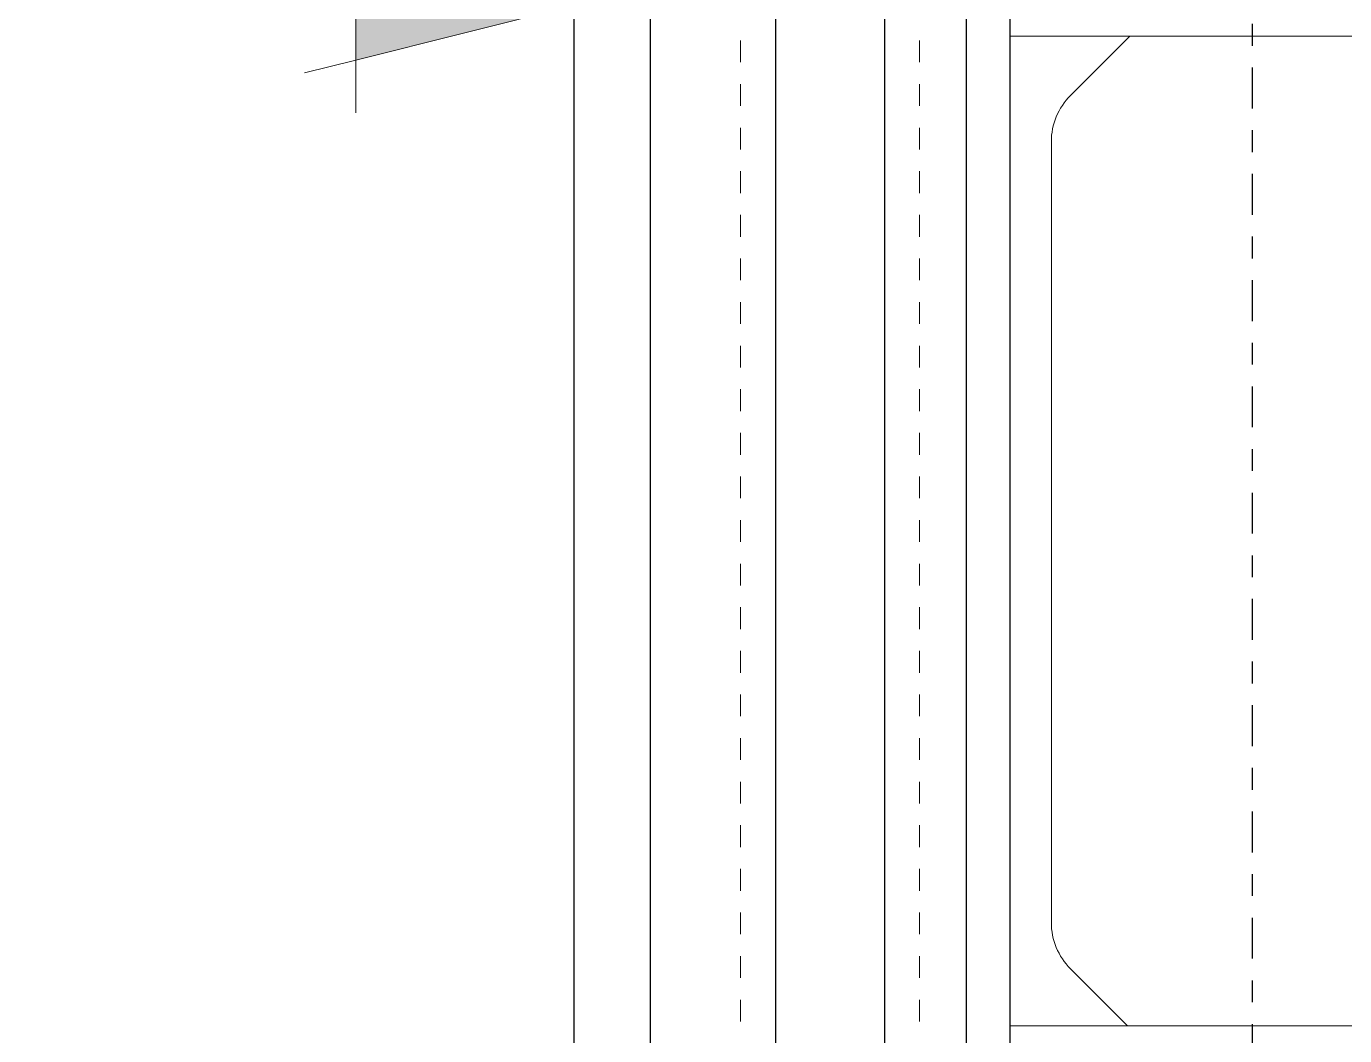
# Model space of a CAD drawing. Header units: inches. Extents: x -81.3 to 1.8, y 184.7 to 266.4.
# Drawn here: x -58.39 to -52.35, y 231.57 to 236.2 of the extents above; entities that cross this region are included whole.
import ezdxf

# ---------------------------------------------------------------- set-up
doc = ezdxf.new("R2010")
doc.units = ezdxf.units.IN
doc.header["$MEASUREMENT"] = 0
doc.linetypes.add('CENTER', pattern=[2, 1.25, -0.25, 0.25, -0.25])
doc.linetypes.add('DASHED2', pattern=[0.375, 0.25, -0.125])
for name, color, linetype, lineweight in [('A2 Hatch', 8, 'Continuous', 9), ('DETAILS', 7, 'Continuous', 13), ('DIM', 3, 'Continuous', 13), ('REBAR', 2, 'CENTER', 30)]:
    doc.layers.add(name, color=color, linetype=linetype, lineweight=lineweight)
doc.styles.add('ARCTEXT', font='arctext.shx', dxfattribs={"width": 0.85})
doc.dimstyles.new('ARCTEXT1-4', dxfattribs={"dimtxt": 4, "dimasz": 2, "dimexe": 2, "dimexo": 2, "dimgap": 2, "dimtad": 1, "dimdec": 4, "dimzin": 3, "dimdsep": 46, "dimlunit": 4, "dimtxsty": 'ARCTEXT', "dimblk": 'ARCHTICK', "dimcen": 2, "dimaunit": 1, "dimadec": 0, "dimazin": 0, "dimtfac": 1, "dimtdec": 4, "dimtmove": 2, "dimatfit": 3, "dimldrblk": 'arrow', "dimfxl": 0, "dimtolj": 1, "dimtzin": 0, "dimarcsym": 0})

# ---------------------------------------------------------------- blocks, each defined once
blk = doc.blocks.new('_ArchTick')
at = {"color": 0, "linetype": 'ByBlock', "const_width": 0.15}
blk.add_lwpolyline([(-0.5, -0.5), (0.5, 0.5)], dxfattribs=at)
blk = doc.blocks.new('arrow')
at = {"layer": 'DIM'}
blk.add_hatch(color=253, dxfattribs=at).paths.add_polyline_path([(-2, 0.5), (-2, -0.5), (0, 0)])
at = {"layer": 'DIM', "lineweight": 9}
for points in [[(-2, 0.983), (-2, 0.5), (-2.469, 0.617)], [(0.374, 0.094), (0, 0)], [(0.374, -0.094), (0, 0)], [(-2, -0.983), (-2, -0.5), (-2.469, -0.617)]]:
    blk.add_lwpolyline(points, dxfattribs=at)
at = {"layer": 'DIM', "lineweight": 15}
blk.add_lwpolyline([(0, 0), (-2, -0.5), (-2, 0.5), (0, 0)], dxfattribs=at)

msp = doc.modelspace()

# ---------------------------------------------------------------- linework, layer by layer
at = {"color": 1}
for p, q in [((-55.5304, 240.1378), (-55.5304, 227.6378)), ((-54.9554, 240.1378), (-54.9554, 227.6378)), ((-54.4554, 240.1378), (-54.4554, 227.6378)), ((-53.8804, 240.1378), (-53.8804, 227.6378)), ((-54.0804, 239.8878), (-54.0804, 227.6378)), ((-55.8804, 239.6378), (-55.8804, 227.6378))]:
    msp.add_line(p, q, dxfattribs=at)
at = {"layer": 'A2 Hatch', "linetype": 'DASHED2', "ltscale": 0.15}
for p, q in [((-55.1154, 240.1378), (-55.1154, 227.6378)), ((-54.2954, 240.1378), (-54.2954, 227.6378))]:
    msp.add_line(p, q, dxfattribs=at)
at = {"layer": 'DETAILS', "color": 6, "lineweight": 20}
for p, q in [((-49.8804, 236.1578), (-53.8804, 236.1578)), ((-53.3304, 236.1578), (-53.6025, 235.8856)), ((-53.6904, 232.092), (-53.6904, 235.6735)), ((-53.3404, 231.6178), (-53.6025, 231.8799)), ((-49.8804, 231.6178), (-53.8804, 231.6178)), ((-53.6904, 231.6178), (-53.3404, 231.6178)), ((-53.0804, 231.6178), (-52.9804, 231.6178))]:
    msp.add_line(p, q, dxfattribs=at)
for centre, start, end in [((-53.3904, 235.6735), 135, 180), ((-53.3904, 232.092), 180, 225)]:
    msp.add_arc(centre, 0.3, start, end, dxfattribs=at)
at = {"layer": 'REBAR', "ltscale": 0.15}
msp.add_line((-52.7697, 261.3636), (-52.7697, 206.3342), dxfattribs=at)

# ---------------------------------------------------------------- leaders
at = {"layer": 'DIM'}
msp.add_leader([(-55.8804, 236.2978), (-64.2842, 236.2985), (-70.0367, 236.2985)], dimstyle='ARCTEXT1-4', override={"dimasz": 0.5, "dimtad": 0}, dxfattribs=at)

doc.saveas('drawing.dxf')
